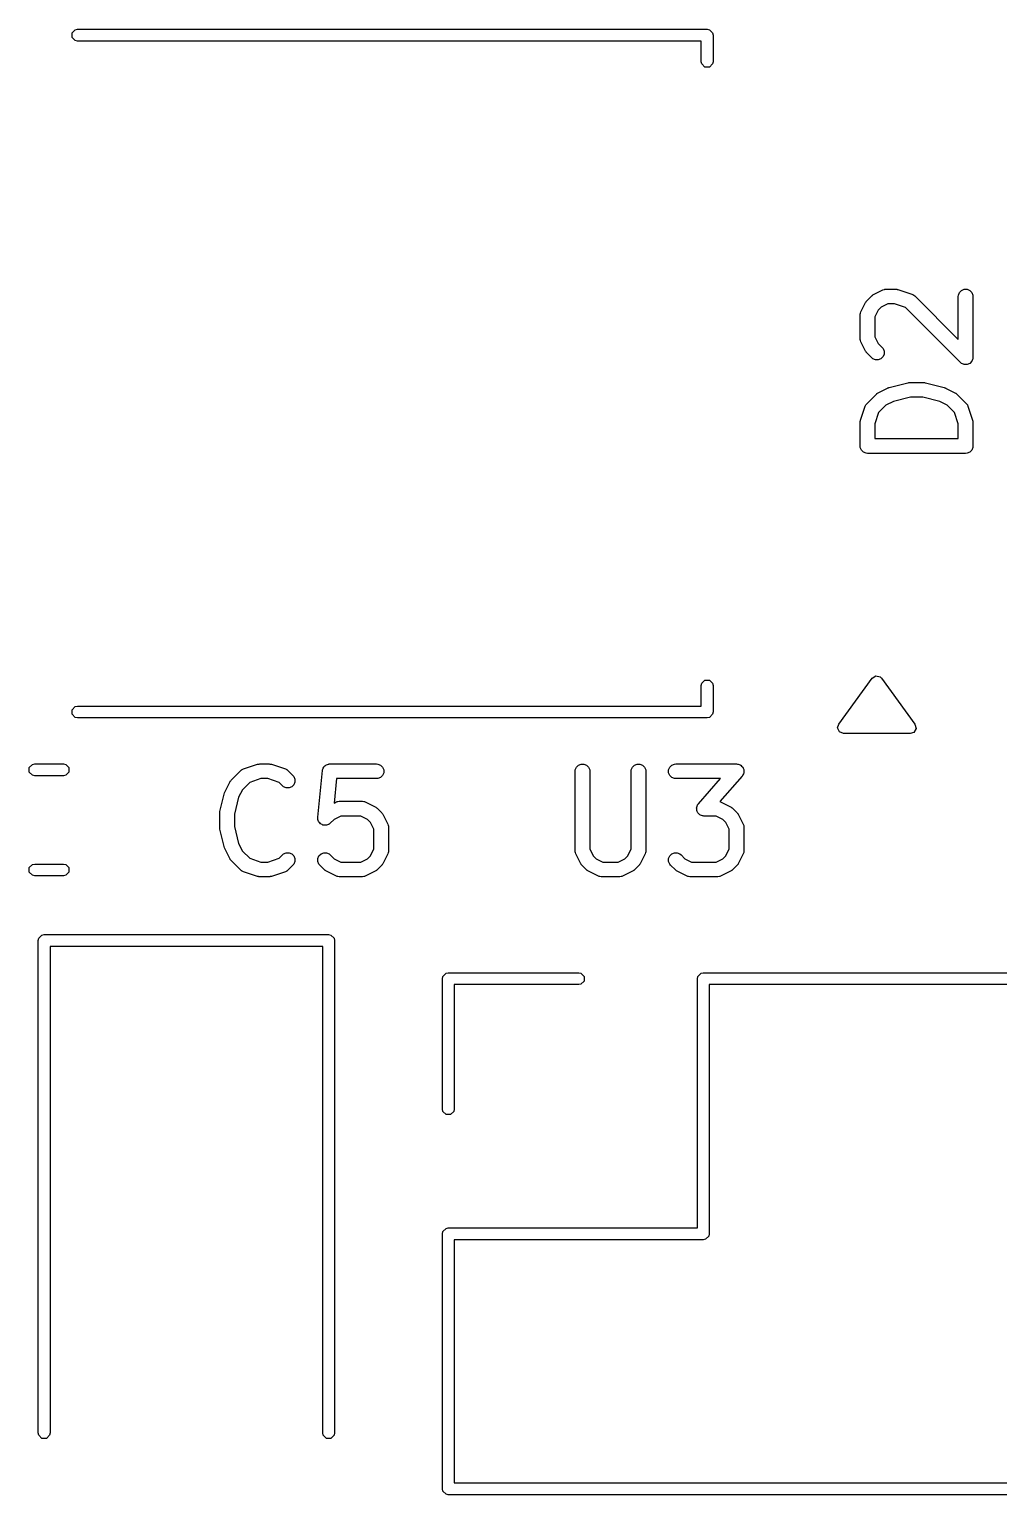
# Model space of a CAD drawing. Extents: x 34.8 to 94.5, y -157.8 to -74.1.
# Drawn here: x 53.4 to 63.28, y -138.43 to -123.49 of the extents above; entities that cross this region are included whole.
import ezdxf

# ---------------------------------------------------------------- set-up
doc = ezdxf.new("R2010")
doc.units = 0
doc.layers.add('BLACK', color=7, linetype='CONTINUOUS')

msp = doc.modelspace()

# ---------------------------------------------------------------- linework, layer by layer
at = {"layer": 'BLACK', "linetype": 'CONTINUOUS'}
for p, q in [((53.834567, -123.527039), (53.867039, -123.494567)), ((53.834567, -123.572961), (53.834567, -123.527039)), ((53.867039, -123.494567), (53.89, -123.49)), ((53.89, -123.49), (60.31, -123.49)), ((60.31, -123.49), (60.332961, -123.494567)), ((60.332961, -123.494567), (60.365433, -123.527039)), ((60.365433, -123.527039), (60.37, -123.55)), ((60.37, -123.55), (60.37, -123.82)), ((53.867039, -123.605433), (53.834567, -123.572961)), ((53.89, -123.61), (53.867039, -123.605433)), ((60.25, -123.61), (53.89, -123.61)), ((60.25, -123.82), (60.25, -123.61)), ((60.254567, -123.842961), (60.25, -123.82)), ((60.287039, -123.875433), (60.254567, -123.842961)), ((60.365433, -123.842961), (60.332961, -123.875433)), ((60.37, -123.82), (60.365433, -123.842961)), ((60.332961, -123.875433), (60.287039, -123.875433)), ((61.939405, -126.25649), (61.987024, -126.208871)), ((61.987024, -126.208871), (61.992773, -126.204152)), ((61.992773, -126.204152), (61.994073, -126.202654)), ((61.994073, -126.202654), (61.996332, -126.201232)), ((61.996332, -126.201232), (61.998389, -126.199544)), ((61.998389, -126.199544), (62.000216, -126.198786)), ((62.000216, -126.198786), (62.006516, -126.194822)), ((62.006516, -126.194822), (62.101754, -126.147203)), ((62.101754, -126.147203), (62.115485, -126.141948)), ((62.115485, -126.141948), (62.118174, -126.141756)), ((62.118174, -126.141756), (62.120663, -126.140726)), ((62.120663, -126.140726), (62.135295, -126.139285)), ((62.135295, -126.139285), (62.230533, -126.139285)), ((62.230533, -126.139285), (62.237938, -126.140014)), ((62.237938, -126.140014), (62.239913, -126.139874)), ((62.239913, -126.139874), (62.24251, -126.140464)), ((62.24251, -126.140464), (62.245165, -126.140726)), ((62.245165, -126.140726), (62.246996, -126.141484)), ((62.246996, -126.141484), (62.25425, -126.143134)), ((62.25425, -126.143134), (62.397107, -126.190753)), ((62.397107, -126.190753), (62.410532, -126.196747)), ((62.410532, -126.196747), (62.412567, -126.198512)), ((62.412567, -126.198512), (62.415058, -126.199544)), ((62.415058, -126.199544), (62.426423, -126.208871)), ((62.426423, -126.208871), (62.869819, -126.652266)), ((62.869819, -126.214285), (62.87126, -126.199653)), ((62.869819, -126.652266), (62.869819, -126.214285)), ((62.87126, -126.199653), (62.882459, -126.172617)), ((62.882459, -126.172617), (62.903151, -126.151925)), ((62.903151, -126.151925), (62.930187, -126.140726)), ((62.930187, -126.140726), (62.959451, -126.140726)), ((62.959451, -126.140726), (62.986487, -126.151925)), ((62.986487, -126.151925), (63.007179, -126.172617)), ((63.007179, -126.172617), (63.018378, -126.199653)), ((63.018378, -126.199653), (63.019819, -126.214285)), ((63.019819, -126.214285), (63.019819, -126.833332)), ((61.869819, -126.404761), (61.87126, -126.390129)), ((61.87126, -126.390129), (61.872291, -126.387639)), ((61.872291, -126.387639), (61.872482, -126.384952)), ((61.872482, -126.384952), (61.877737, -126.37122)), ((61.877737, -126.37122), (61.925356, -126.275982)), ((61.925356, -126.275982), (61.92932, -126.269682)), ((61.92932, -126.269682), (61.930078, -126.267855)), ((61.930078, -126.267855), (61.931766, -126.265798)), ((61.931766, -126.265798), (61.933188, -126.263539)), ((61.933188, -126.263539), (61.934686, -126.262239)), ((61.934686, -126.262239), (61.939405, -126.25649)), ((62.054077, -126.35395), (62.019819, -126.422466)), ((62.084484, -126.323543), (62.054077, -126.35395)), ((62.153, -126.289285), (62.084484, -126.323543)), ((62.218363, -126.289285), (62.153, -126.289285)), ((62.332876, -126.327456), (62.218363, -126.289285)), ((62.891786, -126.886365), (62.332876, -126.327456)), ((61.869819, -126.642856), (61.869819, -126.404761)), ((62.019819, -126.422466), (62.019819, -126.625151)), ((61.87126, -126.657488), (61.869819, -126.642856)), ((61.872291, -126.659977), (61.87126, -126.657488)), ((61.872482, -126.662665), (61.872291, -126.659977)), ((61.877737, -126.676397), (61.872482, -126.662665)), ((61.925356, -126.771635), (61.877737, -126.676397)), ((62.019819, -126.625151), (62.054077, -126.693667)), ((61.92932, -126.777934), (61.925356, -126.771635)), ((61.930078, -126.779762), (61.92932, -126.777934)), ((61.931766, -126.781818), (61.930078, -126.779762)), ((61.933188, -126.784078), (61.931766, -126.781818)), ((61.934686, -126.785377), (61.933188, -126.784078)), ((61.939405, -126.791127), (61.934686, -126.785377)), ((61.987024, -126.838746), (61.939405, -126.791127)), ((61.998389, -126.848073), (61.987024, -126.838746)), ((62.054077, -126.693667), (62.09309, -126.73268)), ((62.102417, -126.82738), (62.081724, -126.848073)), ((62.09309, -126.73268), (62.102417, -126.744045)), ((62.102417, -126.744045), (62.113616, -126.771081)), ((62.113616, -126.800344), (62.102417, -126.82738)), ((62.113616, -126.771081), (62.113616, -126.800344)), ((63.019819, -126.833332), (63.018378, -126.847964)), ((62.025425, -126.859272), (61.998389, -126.848073)), ((62.054688, -126.859272), (62.025425, -126.859272)), ((62.081724, -126.848073), (62.054688, -126.859272)), ((62.903151, -126.895693), (62.891786, -126.886365)), ((62.922268, -126.903611), (62.903151, -126.895693)), ((62.930187, -126.906891), (62.922268, -126.903611)), ((62.930188, -126.906891), (62.930187, -126.906891)), ((62.959451, -126.906891), (62.930188, -126.906891)), ((62.986487, -126.895692), (62.959451, -126.906891)), ((63.00718, -126.875), (62.986487, -126.895692)), ((63.015098, -126.855882), (63.00718, -126.875)), ((63.018378, -126.847964), (63.015098, -126.855882)), ((62.164724, -127.141524), (62.3552, -127.093905)), ((62.3552, -127.093905), (62.357736, -127.093529)), ((62.357736, -127.093529), (62.358758, -127.093107)), ((62.358758, -127.093107), (62.36427, -127.092564)), ((62.36427, -127.092564), (62.369744, -127.091755)), ((62.369744, -127.091755), (62.370836, -127.091917)), ((62.370836, -127.091917), (62.37339, -127.091666)), ((62.37339, -127.091666), (62.516247, -127.091666)), ((62.516247, -127.091666), (62.5188, -127.091917)), ((62.5188, -127.091917), (62.519893, -127.091755)), ((62.519893, -127.091755), (62.525366, -127.092564)), ((62.525366, -127.092564), (62.530879, -127.093107)), ((62.530879, -127.093107), (62.5319, -127.093529)), ((62.5319, -127.093529), (62.534437, -127.093905)), ((62.534437, -127.093905), (62.724913, -127.141524)), ((61.939405, -127.304109), (62.034643, -127.208871)), ((62.034643, -127.208871), (62.040393, -127.20415)), ((62.040393, -127.20415), (62.041692, -127.202654)), ((62.041692, -127.202654), (62.043946, -127.201234)), ((62.043946, -127.201234), (62.046008, -127.199543)), ((62.046008, -127.199543), (62.04784, -127.198784)), ((62.04784, -127.198784), (62.054135, -127.194822)), ((62.054135, -127.194822), (62.149373, -127.147203)), ((62.20909, -127.285049), (62.132103, -127.323543)), ((62.149373, -127.147203), (62.150442, -127.146793)), ((62.150442, -127.146793), (62.150878, -127.146471)), ((62.150878, -127.146471), (62.157014, -127.144278)), ((62.157014, -127.144278), (62.163104, -127.141948)), ((62.163104, -127.141948), (62.163644, -127.141909)), ((62.163644, -127.141909), (62.164724, -127.141524)), ((62.382624, -127.241666), (62.20909, -127.285049)), ((62.507013, -127.241666), (62.382624, -127.241666)), ((62.680547, -127.285049), (62.507013, -127.241666)), ((62.757534, -127.323543), (62.680547, -127.285049)), ((62.724913, -127.141524), (62.725992, -127.141909)), ((62.725992, -127.141909), (62.726532, -127.141948)), ((62.726532, -127.141948), (62.732613, -127.144275)), ((62.732613, -127.144275), (62.738759, -127.146471)), ((62.738759, -127.146471), (62.739194, -127.146793)), ((62.739194, -127.146793), (62.740264, -127.147203)), ((62.740264, -127.147203), (62.835502, -127.194822)), ((62.835502, -127.194822), (62.841798, -127.198785)), ((62.841798, -127.198785), (62.843628, -127.199543)), ((62.843628, -127.199543), (62.845686, -127.201232)), ((62.845686, -127.201232), (62.847945, -127.202654)), ((62.847945, -127.202654), (62.849244, -127.204152)), ((62.849244, -127.204152), (62.854994, -127.208871)), ((62.854994, -127.208871), (62.950233, -127.304109)), ((61.873668, -127.476282), (61.921287, -127.333425)), ((61.921287, -127.333425), (61.927281, -127.32)), ((61.927281, -127.32), (61.929046, -127.317964)), ((61.929046, -127.317964), (61.930078, -127.315474)), ((61.930078, -127.315474), (61.939405, -127.304109)), ((62.05799, -127.397655), (62.019819, -127.512169)), ((62.132103, -127.323543), (62.05799, -127.397655)), ((62.831648, -127.397656), (62.757534, -127.323543)), ((62.869819, -127.512169), (62.831648, -127.397656)), ((62.950233, -127.304109), (62.959561, -127.315474)), ((62.959561, -127.315474), (62.960592, -127.317964)), ((62.960592, -127.317964), (62.962357, -127.319999)), ((62.962357, -127.319999), (62.968351, -127.333425)), ((62.968351, -127.333425), (63.01597, -127.476281)), ((61.869819, -127.499999), (61.870548, -127.492593)), ((61.869819, -127.738094), (61.869819, -127.499999)), ((61.870408, -127.490619), (61.870998, -127.488021)), ((61.870548, -127.492593), (61.870408, -127.490619)), ((61.870998, -127.488021), (61.87126, -127.485367)), ((61.87126, -127.485367), (61.872018, -127.483535)), ((61.872018, -127.483535), (61.873668, -127.476282)), ((62.019819, -127.512169), (62.019819, -127.663094)), ((62.869819, -127.663094), (62.869819, -127.512169)), ((63.01597, -127.476281), (63.017619, -127.483536)), ((63.017619, -127.483536), (63.018378, -127.485367)), ((63.018378, -127.485367), (63.018639, -127.48802)), ((63.018639, -127.48802), (63.01923, -127.490618)), ((63.01923, -127.490618), (63.019089, -127.492592)), ((63.019089, -127.492592), (63.019819, -127.499999)), ((63.019819, -127.499999), (63.019819, -127.738094)), ((62.019819, -127.663094), (62.869819, -127.663094)), ((61.87126, -127.752726), (61.869819, -127.738094)), ((61.882459, -127.779762), (61.87126, -127.752726)), ((61.903151, -127.800454), (61.882459, -127.779762)), ((61.930187, -127.811653), (61.903151, -127.800454)), ((61.944819, -127.813094), (61.930187, -127.811653)), ((62.944819, -127.813094), (61.944819, -127.813094)), ((62.959451, -127.811653), (62.944819, -127.813094)), ((62.986487, -127.800454), (62.959451, -127.811653)), ((63.007179, -127.779762), (62.986487, -127.800454)), ((63.018378, -127.752726), (63.007179, -127.779762)), ((63.019819, -127.738094), (63.018378, -127.752726)), ((60.254567, -130.157039), (60.287039, -130.124567)), ((60.287039, -130.124567), (60.332961, -130.124567)), ((60.332961, -130.124567), (60.365433, -130.157039)), ((61.651387, -130.574833), (61.991387, -130.104833)), ((61.991387, -130.104833), (62.030492, -130.080758)), ((62.030492, -130.080758), (62.075167, -130.091387)), ((62.075167, -130.091387), (62.088613, -130.104833)), ((62.088613, -130.104833), (62.428613, -130.574833)), ((60.25, -130.18), (60.254567, -130.157039)), ((60.25, -130.39), (60.25, -130.18)), ((60.365433, -130.157039), (60.37, -130.18)), ((60.37, -130.18), (60.37, -130.45)), ((53.834567, -130.427039), (53.867039, -130.394567)), ((53.867039, -130.394567), (53.89, -130.39)), ((53.89, -130.39), (60.25, -130.39)), ((53.834567, -130.472961), (53.834567, -130.427039)), ((53.867039, -130.505433), (53.834567, -130.472961)), ((53.89, -130.51), (53.867039, -130.505433)), ((60.31, -130.51), (53.89, -130.51)), ((60.332961, -130.505433), (60.31, -130.51)), ((60.365433, -130.472961), (60.332961, -130.505433)), ((60.37, -130.45), (60.365433, -130.472961)), ((61.64, -130.61), (61.651387, -130.574833)), ((62.428613, -130.574833), (62.439242, -130.619508)), ((61.657574, -130.652426), (61.64, -130.61)), ((61.7, -130.67), (61.657574, -130.652426)), ((62.38, -130.67), (61.7, -130.67)), ((62.415167, -130.658613), (62.38, -130.67)), ((62.439242, -130.619508), (62.415167, -130.658613)), ((53.3983, -131.017039), (53.430772, -130.984567)), ((53.3983, -131.062961), (53.3983, -131.017039)), ((53.430772, -130.984567), (53.453733, -130.98)), ((53.453733, -130.98), (53.746267, -130.98)), ((53.746267, -130.98), (53.769228, -130.984567)), ((53.769228, -130.984567), (53.8017, -131.017039)), ((53.8017, -131.017039), (53.8017, -131.062961)), ((55.581045, -131.031287), (55.723901, -130.983668)), ((55.723901, -130.983668), (55.731156, -130.982018)), ((55.731156, -130.982018), (55.732987, -130.98126)), ((55.732987, -130.98126), (55.73564, -130.980998)), ((55.73564, -130.980998), (55.738238, -130.980408)), ((55.738238, -130.980408), (55.740212, -130.980548)), ((55.740212, -130.980548), (55.747619, -130.979819)), ((55.747619, -130.979819), (55.842857, -130.979819)), ((55.842857, -130.979819), (55.850262, -130.980548)), ((55.850262, -130.980548), (55.852237, -130.980408)), ((55.852237, -130.980408), (55.854834, -130.980998)), ((55.854834, -130.980998), (55.857489, -130.98126)), ((55.857489, -130.98126), (55.85932, -130.982018)), ((55.85932, -130.982018), (55.866574, -130.983668)), ((55.866574, -130.983668), (56.009431, -131.031287)), ((56.390167, -131.03294), (56.395349, -131.02328)), ((56.395349, -131.02328), (56.399545, -131.013151)), ((56.399545, -131.013151), (56.402216, -131.010479)), ((56.402216, -131.010479), (56.404001, -131.007153)), ((56.404001, -131.007153), (56.412483, -131.000212)), ((56.412483, -131.000212), (56.420237, -130.992459)), ((56.420237, -130.992459), (56.423725, -130.991013)), ((56.423725, -130.991013), (56.426649, -130.988622)), ((56.426649, -130.988622), (56.437146, -130.985454)), ((56.437146, -130.985454), (56.447273, -130.98126)), ((56.447273, -130.98126), (56.452878, -130.980707)), ((56.452878, -130.980707), (56.454665, -130.980169)), ((56.454665, -130.980169), (56.456493, -130.980351)), ((56.456493, -130.980351), (56.461905, -130.979819)), ((56.461905, -130.979819), (56.938095, -130.979819)), ((56.938095, -130.979819), (56.952727, -130.98126)), ((56.952727, -130.98126), (56.979763, -130.992459)), ((56.979763, -130.992459), (57.000455, -131.013151)), ((57.000455, -131.013151), (57.011654, -131.040187)), ((58.964536, -131.040187), (58.975735, -131.013151)), ((58.975735, -131.013151), (58.996427, -130.992459)), ((58.996427, -130.992459), (59.023463, -130.98126)), ((59.023463, -130.98126), (59.052727, -130.98126)), ((59.052727, -130.98126), (59.079763, -130.992459)), ((59.079763, -130.992459), (59.100455, -131.013151)), ((59.100455, -131.013151), (59.111654, -131.040187)), ((59.535964, -131.040187), (59.547163, -131.013151)), ((59.547163, -131.013151), (59.567855, -130.992459)), ((59.567855, -130.992459), (59.594891, -130.98126)), ((59.594891, -130.98126), (59.624155, -130.98126)), ((59.624155, -130.98126), (59.651191, -130.992459)), ((59.651191, -130.992459), (59.671883, -131.013151)), ((59.671883, -131.013151), (59.683082, -131.040187)), ((59.916917, -131.040187), (59.928116, -131.013151)), ((59.928116, -131.013151), (59.948808, -130.992459)), ((59.948808, -130.992459), (59.975844, -130.98126)), ((59.975844, -130.98126), (59.990476, -130.979819)), ((59.990476, -130.979819), (60.609523, -130.979819)), ((60.609523, -130.979819), (60.617261, -130.980581)), ((60.617261, -130.980581), (60.619229, -130.98045)), ((60.619229, -130.98045), (60.620584, -130.980908)), ((60.620584, -130.980908), (60.624155, -130.98126)), ((60.624155, -130.98126), (60.635412, -130.985923)), ((60.635412, -130.985923), (60.64695, -130.989825)), ((60.64695, -130.989825), (60.648854, -130.99149)), ((60.648854, -130.99149), (60.651191, -130.992459)), ((60.651191, -130.992459), (60.659801, -131.001069)), ((60.659801, -131.001069), (60.668974, -131.009095)), ((60.668974, -131.009095), (60.670096, -131.011364)), ((60.670096, -131.011364), (60.671883, -131.013151)), ((60.671883, -131.013151), (60.676543, -131.024401)), ((53.430772, -131.095433), (53.3983, -131.062961)), ((53.453733, -131.1), (53.430772, -131.095433)), ((53.746267, -131.1), (53.453733, -131.1)), ((53.769228, -131.095433), (53.746267, -131.1)), ((53.8017, -131.062961), (53.769228, -131.095433)), ((55.394823, -131.259373), (55.442442, -131.164135)), ((55.442442, -131.164135), (55.446406, -131.157835)), ((55.446406, -131.157835), (55.447164, -131.156008)), ((55.447164, -131.156008), (55.448852, -131.153951)), ((55.448852, -131.153951), (55.450274, -131.151692)), ((55.450274, -131.151692), (55.451772, -131.150392)), ((55.451772, -131.150392), (55.456491, -131.144643)), ((55.456491, -131.144643), (55.551729, -131.049405)), ((55.551729, -131.049405), (55.563094, -131.040077)), ((55.563094, -131.040077), (55.565584, -131.039045)), ((55.565584, -131.039045), (55.567619, -131.037281)), ((55.567619, -131.037281), (55.581045, -131.031287)), ((55.645276, -131.16799), (55.571163, -131.242103)), ((55.759789, -131.129819), (55.645276, -131.16799)), ((55.830687, -131.129819), (55.759789, -131.129819)), ((55.9452, -131.16799), (55.830687, -131.129819)), ((55.9803, -131.20309), (55.9452, -131.16799)), ((56.009431, -131.031287), (56.022856, -131.037281)), ((56.022856, -131.037281), (56.024891, -131.039046)), ((56.024891, -131.039046), (56.027382, -131.040078)), ((56.027382, -131.040078), (56.038747, -131.049405)), ((56.038747, -131.049405), (56.086366, -131.097024)), ((56.086366, -131.097024), (56.095693, -131.108389)), ((56.095693, -131.108389), (56.106892, -131.135425)), ((56.106892, -131.164688), (56.095693, -131.191724)), ((56.106892, -131.135425), (56.106892, -131.164688)), ((56.339658, -131.523546), (56.387277, -131.047356)), ((56.387277, -131.047356), (56.388346, -131.042023)), ((56.388346, -131.040187), (56.389059, -131.038464)), ((56.388346, -131.042023), (56.388346, -131.040187)), ((56.389059, -131.038464), (56.390167, -131.03294)), ((56.529779, -131.129819), (56.50496, -131.378009)), ((56.938095, -131.129819), (56.529779, -131.129819)), ((56.952727, -131.128378), (56.938095, -131.129819)), ((56.979763, -131.117179), (56.952727, -131.128378)), ((57.000455, -131.096487), (56.979763, -131.117179)), ((57.011654, -131.069451), (57.000455, -131.096487)), ((57.011654, -131.040187), (57.011654, -131.069451)), ((58.963095, -131.054819), (58.964536, -131.040187)), ((58.963095, -131.864342), (58.963095, -131.054819)), ((59.111654, -131.040187), (59.113095, -131.054819)), ((59.113095, -131.054819), (59.113095, -131.846637)), ((59.534523, -131.054819), (59.535964, -131.040187)), ((59.534523, -131.846637), (59.534523, -131.054819)), ((59.683082, -131.040187), (59.684523, -131.054819)), ((59.684523, -131.054819), (59.684523, -131.864342)), ((59.916917, -131.069451), (59.916917, -131.040187)), ((59.928116, -131.096487), (59.916917, -131.069451)), ((59.948808, -131.117179), (59.928116, -131.096487)), ((59.975844, -131.128378), (59.948808, -131.117179)), ((59.990476, -131.129819), (59.975844, -131.128378)), ((60.444241, -131.129819), (59.990476, -131.129819)), ((60.219747, -131.386383), (60.444241, -131.129819)), ((60.665966, -131.104207), (60.43907, -131.363516)), ((60.670487, -131.097882), (60.665966, -131.104207)), ((60.671883, -131.096487), (60.670487, -131.097882)), ((60.672431, -131.095163), (60.671883, -131.096487)), ((60.674517, -131.092246), (60.672431, -131.095163)), ((60.678418, -131.080708), (60.674517, -131.092246)), ((60.676543, -131.024401), (60.681946, -131.035327)), ((60.683082, -131.069451), (60.678418, -131.080708)), ((60.681946, -131.035327), (60.682114, -131.03785)), ((60.682114, -131.03785), (60.683082, -131.040187)), ((60.683082, -131.040187), (60.683082, -131.052371)), ((60.683082, -131.052371), (60.683892, -131.064525)), ((60.683892, -131.064525), (60.683082, -131.06692)), ((60.683082, -131.06692), (60.683082, -131.069451)), ((55.341525, -131.4652), (55.389144, -131.274724)), ((55.389144, -131.274724), (55.389529, -131.273644)), ((55.389529, -131.273644), (55.389568, -131.273105)), ((55.389568, -131.273105), (55.391895, -131.267023)), ((55.391895, -131.267023), (55.394091, -131.260878)), ((55.394091, -131.260878), (55.394413, -131.260442)), ((55.394413, -131.260442), (55.394823, -131.259373)), ((55.532669, -131.31909), (55.489286, -131.492624)), ((55.571163, -131.242103), (55.532669, -131.31909)), ((55.991665, -131.212417), (55.9803, -131.20309)), ((56.018701, -131.223616), (55.991665, -131.212417)), ((56.047964, -131.223616), (56.018701, -131.223616)), ((56.075, -131.212417), (56.047964, -131.223616)), ((56.095693, -131.191724), (56.075, -131.212417)), ((55.340184, -131.47427), (55.340727, -131.468758)), ((55.340727, -131.468758), (55.341149, -131.467736)), ((55.341149, -131.467736), (55.341525, -131.4652)), ((56.50496, -131.378009), (56.523602, -131.368689)), ((56.523602, -131.368689), (56.537333, -131.363434)), ((56.537333, -131.363434), (56.540022, -131.363242)), ((56.540022, -131.363242), (56.542511, -131.362212)), ((56.542511, -131.362212), (56.557143, -131.360771)), ((56.557143, -131.360771), (56.795238, -131.360771)), ((56.795238, -131.360771), (56.80987, -131.362212)), ((56.80987, -131.362212), (56.812359, -131.363243)), ((56.812359, -131.363243), (56.815047, -131.363434)), ((56.815047, -131.363434), (56.828779, -131.368689)), ((56.828779, -131.368689), (56.924017, -131.416308)), ((56.924017, -131.416308), (56.930316, -131.420272)), ((56.930316, -131.420272), (56.932144, -131.42103)), ((56.932144, -131.42103), (56.9342, -131.422718)), ((56.9342, -131.422718), (56.93646, -131.42414)), ((56.93646, -131.42414), (56.937759, -131.425638)), ((56.937759, -131.425638), (56.943509, -131.430357)), ((56.943509, -131.430357), (56.991128, -131.477976)), ((60.201821, -131.426065), (60.202631, -131.423669)), ((60.202631, -131.438218), (60.201821, -131.426065)), ((60.202631, -131.421139), (60.207294, -131.409881)), ((60.202631, -131.423669), (60.202631, -131.421139)), ((60.202631, -131.450403), (60.202631, -131.438218)), ((60.203598, -131.452739), (60.202631, -131.450403)), ((60.203767, -131.455263), (60.203598, -131.452739)), ((60.209169, -131.466188), (60.203767, -131.455263)), ((60.207294, -131.409881), (60.211196, -131.398344)), ((60.21383, -131.477439), (60.209169, -131.466188)), ((60.211196, -131.398344), (60.213281, -131.395426)), ((60.213281, -131.395426), (60.21383, -131.394103)), ((60.21383, -131.394103), (60.215225, -131.392707)), ((60.215225, -131.392707), (60.219747, -131.386383)), ((60.43907, -131.363516), (60.452588, -131.368689)), ((60.452588, -131.368689), (60.547826, -131.416308)), ((60.547826, -131.416308), (60.554125, -131.420272)), ((60.554125, -131.420272), (60.555953, -131.42103)), ((60.555953, -131.42103), (60.558009, -131.422718)), ((60.558009, -131.422718), (60.560269, -131.42414)), ((60.560269, -131.42414), (60.561568, -131.425638)), ((60.561568, -131.425638), (60.567318, -131.430357)), ((60.567318, -131.430357), (60.614937, -131.477976)), ((55.339286, -131.48339), (55.339537, -131.480836)), ((55.339286, -131.626247), (55.339286, -131.48339)), ((55.339375, -131.479744), (55.340184, -131.47427)), ((55.339537, -131.480836), (55.339375, -131.479744)), ((55.489286, -131.492624), (55.489286, -131.617013)), ((55.489286, -131.617013), (55.532669, -131.790547)), ((56.339636, -131.538249), (56.339658, -131.523546)), ((56.340727, -131.541864), (56.339636, -131.538249)), ((56.340727, -131.54564), (56.340727, -131.541864)), ((56.344921, -131.555765), (56.340727, -131.54564)), ((56.348089, -131.566265), (56.344921, -131.555765)), ((56.35048, -131.569188), (56.348089, -131.566265)), ((56.351926, -131.572677), (56.35048, -131.569188)), ((56.359679, -131.58043), (56.351926, -131.572677)), ((56.36662, -131.588913), (56.359679, -131.58043)), ((56.369946, -131.590697), (56.36662, -131.588913)), ((56.372618, -131.593369), (56.369946, -131.590697)), ((56.382745, -131.597564), (56.372618, -131.593369)), ((56.392407, -131.602747), (56.382745, -131.597564)), ((56.396166, -131.603122), (56.392407, -131.602747)), ((56.399655, -131.604568), (56.396166, -131.603122)), ((56.410616, -131.604568), (56.399655, -131.604568)), ((56.421526, -131.605659), (56.410616, -131.604568)), ((56.425142, -131.604568), (56.421526, -131.605659)), ((56.428917, -131.604568), (56.425142, -131.604568)), ((56.439042, -131.600373), (56.428917, -131.604568)), ((56.449542, -131.597206), (56.439042, -131.600373)), ((56.452465, -131.594814), (56.449542, -131.597206)), ((56.455954, -131.593369), (56.452465, -131.594814)), ((56.467319, -131.584042), (56.455954, -131.593369)), ((56.506332, -131.545029), (56.467319, -131.584042)), ((56.574848, -131.510771), (56.506332, -131.545029)), ((56.777533, -131.510771), (56.574848, -131.510771)), ((56.846049, -131.545029), (56.777533, -131.510771)), ((56.876456, -131.575436), (56.846049, -131.545029)), ((56.910714, -131.643952), (56.876456, -131.575436)), ((56.991128, -131.477976), (56.995846, -131.483725)), ((56.995846, -131.483725), (56.997345, -131.485025)), ((56.997345, -131.485025), (56.998766, -131.487284)), ((56.998766, -131.487284), (57.000455, -131.489341)), ((57.000455, -131.489341), (57.001212, -131.491168)), ((57.001212, -131.491168), (57.005177, -131.497468)), ((57.005177, -131.497468), (57.052796, -131.592706)), ((57.052796, -131.592706), (57.058051, -131.606437)), ((57.058051, -131.606437), (57.058242, -131.609126)), ((57.058242, -131.609126), (57.059273, -131.611615)), ((57.059273, -131.611615), (57.060714, -131.626247)), ((60.215616, -131.479225), (60.21383, -131.477439)), ((60.216739, -131.481495), (60.215616, -131.479225)), ((60.225911, -131.48952), (60.216739, -131.481495)), ((60.234522, -131.498131), (60.225911, -131.48952)), ((60.236858, -131.499099), (60.234522, -131.498131)), ((60.238763, -131.500765), (60.236858, -131.499099)), ((60.2503, -131.504666), (60.238763, -131.500765)), ((60.261558, -131.50933), (60.2503, -131.504666)), ((60.265128, -131.509681), (60.261558, -131.50933)), ((60.266484, -131.51014), (60.265128, -131.509681)), ((60.268451, -131.510008), (60.266484, -131.51014)), ((60.27619, -131.510771), (60.268451, -131.510008)), ((60.401342, -131.510771), (60.27619, -131.510771)), ((60.469858, -131.545029), (60.401342, -131.510771)), ((60.500265, -131.575436), (60.469858, -131.545029)), ((60.534523, -131.643952), (60.500265, -131.575436)), ((60.614937, -131.477976), (60.619655, -131.483725)), ((60.619655, -131.483725), (60.621154, -131.485025)), ((60.621154, -131.485025), (60.622575, -131.487284)), ((60.622575, -131.487284), (60.624264, -131.489341)), ((60.624264, -131.489341), (60.625021, -131.491168)), ((60.625021, -131.491168), (60.628986, -131.497468)), ((60.628986, -131.497468), (60.676605, -131.592706)), ((60.676605, -131.592706), (60.68186, -131.606437)), ((60.68186, -131.606437), (60.682051, -131.609126)), ((60.682051, -131.609126), (60.683082, -131.611615)), ((60.683082, -131.611615), (60.684523, -131.626247)), ((55.339537, -131.6288), (55.339286, -131.626247)), ((55.339375, -131.629893), (55.339537, -131.6288)), ((55.340184, -131.635366), (55.339375, -131.629893)), ((55.340727, -131.640879), (55.340184, -131.635366)), ((55.341149, -131.6419), (55.340727, -131.640879)), ((55.341525, -131.644437), (55.341149, -131.6419)), ((55.389144, -131.834913), (55.341525, -131.644437)), ((56.910714, -131.846637), (56.910714, -131.643952)), ((57.060714, -131.626247), (57.060714, -131.864342)), ((60.534523, -131.846637), (60.534523, -131.643952)), ((60.684523, -131.626247), (60.684523, -131.864342)), ((55.389529, -131.835992), (55.389144, -131.834913)), ((55.389568, -131.836532), (55.389529, -131.835992)), ((55.391895, -131.842613), (55.389568, -131.836532)), ((55.394091, -131.848759), (55.391895, -131.842613)), ((55.394413, -131.849194), (55.394091, -131.848759)), ((55.394823, -131.850264), (55.394413, -131.849194)), ((55.442442, -131.945502), (55.394823, -131.850264)), ((55.532669, -131.790547), (55.571163, -131.867534)), ((55.571163, -131.867534), (55.645276, -131.941648)), ((55.9452, -131.941647), (55.980299, -131.906548)), ((55.980299, -131.906548), (55.991665, -131.89722)), ((55.991665, -131.89722), (56.018701, -131.886021)), ((56.018701, -131.886021), (56.047964, -131.886021)), ((56.047964, -131.886021), (56.075, -131.897219)), ((56.075, -131.897219), (56.095693, -131.917912)), ((56.095693, -131.917912), (56.106892, -131.944948)), ((56.340727, -131.944948), (56.351926, -131.917912)), ((56.351926, -131.917912), (56.372619, -131.897219)), ((56.372619, -131.897219), (56.399655, -131.886021)), ((56.399655, -131.886021), (56.428918, -131.886021)), ((56.428918, -131.886021), (56.455954, -131.89722)), ((56.455954, -131.89722), (56.46732, -131.906548)), ((56.46732, -131.906548), (56.506332, -131.945561)), ((56.846048, -131.945561), (56.876455, -131.915153)), ((56.876455, -131.915153), (56.910714, -131.846637)), ((57.052796, -131.897883), (57.005177, -131.993121)), ((57.058051, -131.884152), (57.052796, -131.897883)), ((57.058242, -131.881462), (57.058051, -131.884152)), ((57.059273, -131.878974), (57.058242, -131.881462)), ((57.060714, -131.864342), (57.059273, -131.878974)), ((58.964536, -131.878974), (58.963095, -131.864342)), ((58.965567, -131.881463), (58.964536, -131.878974)), ((58.965758, -131.884151), (58.965567, -131.881463)), ((58.971013, -131.897883), (58.965758, -131.884151)), ((59.018632, -131.993121), (58.971013, -131.897883)), ((59.113095, -131.846637), (59.147353, -131.915153)), ((59.147353, -131.915153), (59.17776, -131.945561)), ((59.469857, -131.945561), (59.500264, -131.915153)), ((59.500264, -131.915153), (59.534523, -131.846637)), ((59.676605, -131.897883), (59.628986, -131.993121)), ((59.68186, -131.884152), (59.676605, -131.897883)), ((59.682051, -131.881462), (59.68186, -131.884152)), ((59.683082, -131.878974), (59.682051, -131.881462)), ((59.684523, -131.864342), (59.683082, -131.878974)), ((59.916917, -131.944948), (59.928116, -131.917912)), ((59.928116, -131.917912), (59.948809, -131.897219)), ((59.948809, -131.897219), (59.975845, -131.886021)), ((59.975845, -131.886021), (60.005108, -131.886021)), ((60.005108, -131.886021), (60.032144, -131.89722)), ((60.032144, -131.89722), (60.04351, -131.906548)), ((60.04351, -131.906548), (60.082522, -131.945561)), ((60.469857, -131.945561), (60.500264, -131.915153)), ((60.500264, -131.915153), (60.534523, -131.846637)), ((60.676605, -131.897883), (60.628986, -131.993121)), ((60.68186, -131.884152), (60.676605, -131.897883)), ((60.682051, -131.881462), (60.68186, -131.884152)), ((60.683082, -131.878974), (60.682051, -131.881462)), ((60.684523, -131.864342), (60.683082, -131.878974)), ((53.3983, -132.037039), (53.430772, -132.004567)), ((53.3983, -132.082961), (53.3983, -132.037039)), ((53.430772, -132.004567), (53.453733, -132)), ((53.453733, -132), (53.746267, -132)), ((53.746267, -132), (53.769228, -132.004567)), ((53.769228, -132.004567), (53.8017, -132.037039)), ((53.8017, -132.037039), (53.8017, -132.082961)), ((55.446405, -131.951798), (55.442442, -131.945502)), ((55.447163, -131.953628), (55.446405, -131.951798)), ((55.448852, -131.955686), (55.447163, -131.953628)), ((55.450274, -131.957945), (55.448852, -131.955686)), ((55.451772, -131.959244), (55.450274, -131.957945)), ((55.456491, -131.964994), (55.451772, -131.959244)), ((55.551729, -132.060233), (55.456491, -131.964994)), ((55.563094, -132.069561), (55.551729, -132.060233)), ((55.565584, -132.070592), (55.563094, -132.069561)), ((55.645276, -131.941648), (55.759789, -131.979819)), ((55.759789, -131.979819), (55.830687, -131.979819)), ((55.830687, -131.979819), (55.9452, -131.941647)), ((56.027382, -132.06956), (56.024891, -132.070591)), ((56.038748, -132.060232), (56.027382, -132.06956)), ((56.086366, -132.012613), (56.038748, -132.060232)), ((56.095694, -132.001247), (56.086366, -132.012613)), ((56.106892, -131.974211), (56.095694, -132.001247)), ((56.106892, -131.944948), (56.106892, -131.974211)), ((56.340727, -131.974211), (56.340727, -131.944948)), ((56.351925, -132.001247), (56.340727, -131.974211)), ((56.361252, -132.012612), (56.351925, -132.001247)), ((56.408871, -132.060232), (56.361252, -132.012612)), ((56.41462, -132.06495), (56.408871, -132.060232)), ((56.415921, -132.06645), (56.41462, -132.06495)), ((56.41818, -132.067872), (56.415921, -132.06645)), ((56.420237, -132.06956), (56.41818, -132.067872)), ((56.422064, -132.070317), (56.420237, -132.06956)), ((56.506332, -131.945561), (56.574848, -131.979819)), ((56.574848, -131.979819), (56.777533, -131.979819)), ((56.777533, -131.979819), (56.846048, -131.945561)), ((56.932144, -132.06956), (56.930316, -132.070317)), ((56.9342, -132.067872), (56.932144, -132.06956)), ((56.93646, -132.06645), (56.9342, -132.067872)), ((56.93776, -132.06495), (56.93646, -132.06645)), ((56.94351, -132.060232), (56.93776, -132.06495)), ((56.991128, -132.012613), (56.94351, -132.060232)), ((56.995846, -132.006863), (56.991128, -132.012613)), ((56.997345, -132.005564), (56.995846, -132.006863)), ((56.998766, -132.003305), (56.997345, -132.005564)), ((57.000456, -132.001247), (56.998766, -132.003305)), ((57.001213, -131.999417), (57.000456, -132.001247)), ((57.005177, -131.993121), (57.001213, -131.999417)), ((59.022595, -131.999417), (59.018632, -131.993121)), ((59.023353, -132.001247), (59.022595, -131.999417)), ((59.025042, -132.003305), (59.023353, -132.001247)), ((59.026464, -132.005564), (59.025042, -132.003305)), ((59.027962, -132.006863), (59.026464, -132.005564)), ((59.03268, -132.012612), (59.027962, -132.006863)), ((59.080299, -132.060232), (59.03268, -132.012612)), ((59.086048, -132.06495), (59.080299, -132.060232)), ((59.087349, -132.06645), (59.086048, -132.06495)), ((59.089608, -132.067872), (59.087349, -132.06645)), ((59.091665, -132.06956), (59.089608, -132.067872)), ((59.093492, -132.070317), (59.091665, -132.06956)), ((59.17776, -131.945561), (59.246276, -131.979819)), ((59.246276, -131.979819), (59.401342, -131.979819)), ((59.401342, -131.979819), (59.469857, -131.945561)), ((59.555953, -132.06956), (59.554125, -132.070317)), ((59.558009, -132.067872), (59.555953, -132.06956)), ((59.560269, -132.06645), (59.558009, -132.067872)), ((59.561569, -132.06495), (59.560269, -132.06645)), ((59.567319, -132.060232), (59.561569, -132.06495)), ((59.614937, -132.012613), (59.567319, -132.060232)), ((59.619655, -132.006863), (59.614937, -132.012613)), ((59.621154, -132.005564), (59.619655, -132.006863)), ((59.622575, -132.003305), (59.621154, -132.005564)), ((59.624265, -132.001247), (59.622575, -132.003305)), ((59.625022, -131.999417), (59.624265, -132.001247)), ((59.628986, -131.993121), (59.625022, -131.999417)), ((59.916917, -131.974211), (59.916917, -131.944948)), ((59.928115, -132.001247), (59.916917, -131.974211)), ((59.937442, -132.012612), (59.928115, -132.001247)), ((59.985061, -132.060232), (59.937442, -132.012612)), ((59.99081, -132.06495), (59.985061, -132.060232)), ((59.992111, -132.06645), (59.99081, -132.06495)), ((59.99437, -132.067872), (59.992111, -132.06645)), ((59.996427, -132.06956), (59.99437, -132.067872)), ((59.998254, -132.070317), (59.996427, -132.06956)), ((60.082522, -131.945561), (60.151038, -131.979819)), ((60.151038, -131.979819), (60.401342, -131.979819)), ((60.401342, -131.979819), (60.469857, -131.945561)), ((60.555953, -132.06956), (60.554125, -132.070317)), ((60.558009, -132.067872), (60.555953, -132.06956)), ((60.560269, -132.06645), (60.558009, -132.067872)), ((60.561569, -132.06495), (60.560269, -132.06645)), ((60.567319, -132.060232), (60.561569, -132.06495)), ((60.614937, -132.012613), (60.567319, -132.060232)), ((60.619655, -132.006863), (60.614937, -132.012613)), ((60.621154, -132.005564), (60.619655, -132.006863)), ((60.622575, -132.003305), (60.621154, -132.005564)), ((60.624265, -132.001247), (60.622575, -132.003305)), ((60.625022, -131.999417), (60.624265, -132.001247)), ((60.628986, -131.993121), (60.625022, -131.999417)), ((53.430772, -132.115433), (53.3983, -132.082961)), ((53.453733, -132.12), (53.430772, -132.115433)), ((53.746267, -132.12), (53.453733, -132.12)), ((53.769228, -132.115433), (53.746267, -132.12)), ((53.8017, -132.082961), (53.769228, -132.115433)), ((55.567619, -132.072357), (55.565584, -132.070592)), ((55.581045, -132.078351), (55.567619, -132.072357)), ((55.723901, -132.12597), (55.581045, -132.078351)), ((55.731156, -132.127619), (55.723901, -132.12597)), ((55.732987, -132.128378), (55.731156, -132.127619)), ((55.73564, -132.128639), (55.732987, -132.128378)), ((55.738238, -132.12923), (55.73564, -132.128639)), ((55.740212, -132.129089), (55.738238, -132.12923)), ((55.747619, -132.129819), (55.740212, -132.129089)), ((55.842857, -132.129819), (55.747619, -132.129819)), ((55.850262, -132.129089), (55.842857, -132.129819)), ((55.852237, -132.12923), (55.850262, -132.129089)), ((55.854834, -132.128639), (55.852237, -132.12923)), ((55.857489, -132.128378), (55.854834, -132.128639)), ((55.85932, -132.127619), (55.857489, -132.128378)), ((55.866574, -132.12597), (55.85932, -132.127619)), ((56.009431, -132.078351), (55.866574, -132.12597)), ((56.022856, -132.072357), (56.009431, -132.078351)), ((56.024891, -132.070591), (56.022856, -132.072357)), ((56.428364, -132.074282), (56.422064, -132.070317)), ((56.523602, -132.121901), (56.428364, -132.074282)), ((56.537333, -132.127156), (56.523602, -132.121901)), ((56.540022, -132.127347), (56.537333, -132.127156)), ((56.542511, -132.128378), (56.540022, -132.127347)), ((56.557143, -132.129819), (56.542511, -132.128378)), ((56.795238, -132.129819), (56.557143, -132.129819)), ((56.80987, -132.128378), (56.795238, -132.129819)), ((56.812359, -132.127346), (56.80987, -132.128378)), ((56.815047, -132.127156), (56.812359, -132.127346)), ((56.828779, -132.121901), (56.815047, -132.127156)), ((56.924017, -132.074282), (56.828779, -132.121901)), ((56.930316, -132.070317), (56.924017, -132.074282)), ((59.099792, -132.074282), (59.093492, -132.070317)), ((59.19503, -132.121901), (59.099792, -132.074282)), ((59.208761, -132.127156), (59.19503, -132.121901)), ((59.21145, -132.127347), (59.208761, -132.127156)), ((59.213939, -132.128378), (59.21145, -132.127347)), ((59.228571, -132.129819), (59.213939, -132.128378)), ((59.419047, -132.129819), (59.228571, -132.129819)), ((59.433679, -132.128378), (59.419047, -132.129819)), ((59.436168, -132.127346), (59.433679, -132.128378)), ((59.438856, -132.127156), (59.436168, -132.127346)), ((59.452588, -132.121901), (59.438856, -132.127156)), ((59.547826, -132.074282), (59.452588, -132.121901)), ((59.554125, -132.070317), (59.547826, -132.074282)), ((60.004554, -132.074282), (59.998254, -132.070317)), ((60.099792, -132.121901), (60.004554, -132.074282)), ((60.113523, -132.127156), (60.099792, -132.121901)), ((60.116212, -132.127347), (60.113523, -132.127156)), ((60.118701, -132.128378), (60.116212, -132.127347)), ((60.133333, -132.129819), (60.118701, -132.128378)), ((60.419047, -132.129819), (60.133333, -132.129819)), ((60.433679, -132.128378), (60.419047, -132.129819)), ((60.436168, -132.127346), (60.433679, -132.128378)), ((60.438856, -132.127156), (60.436168, -132.127346)), ((60.452588, -132.121901), (60.438856, -132.127156)), ((60.547826, -132.074282), (60.452588, -132.121901)), ((60.554125, -132.070317), (60.547826, -132.074282)), ((53.49, -132.78), (53.494567, -132.757039)), ((53.49, -137.8), (53.49, -132.78)), ((53.494567, -132.757039), (53.527039, -132.724567)), ((53.527039, -132.724567), (53.55, -132.72)), ((53.55, -132.72), (56.45, -132.72)), ((56.45, -132.72), (56.472961, -132.724567)), ((56.472961, -132.724567), (56.505433, -132.757039)), ((56.505433, -132.757039), (56.51, -132.78)), ((56.51, -132.78), (56.51, -137.8)), ((56.39, -132.84), (53.61, -132.84)), ((53.61, -132.84), (53.61, -137.8)), ((56.39, -137.8), (56.39, -132.84)), ((57.614567, -133.147039), (57.647039, -133.114567)), ((57.647039, -133.114567), (57.67, -133.11)), ((57.67, -133.11), (59, -133.11)), ((59, -133.11), (59.022961, -133.114567)), ((59.022961, -133.114567), (59.055433, -133.147039)), ((60.214567, -133.147039), (60.247039, -133.114567)), ((60.247039, -133.114567), (60.27, -133.11)), ((60.27, -133.11), (67.95, -133.11)), ((57.61, -133.17), (57.614567, -133.147039)), ((57.61, -134.5), (57.61, -133.17)), ((59, -133.23), (57.73, -133.23)), ((57.73, -133.23), (57.73, -134.5)), ((59.022961, -133.225433), (59, -133.23)), ((59.055433, -133.192961), (59.022961, -133.225433)), ((59.055433, -133.147039), (59.055433, -133.192961)), ((60.21, -133.17), (60.214567, -133.147039)), ((60.21, -135.71), (60.21, -133.17)), ((60.33, -133.23), (60.33, -135.77)), ((67.89, -133.23), (60.33, -133.23)), ((57.614567, -134.522961), (57.61, -134.5)), ((57.647039, -134.555433), (57.614567, -134.522961)), ((57.692961, -134.555433), (57.647039, -134.555433)), ((57.725433, -134.522961), (57.692961, -134.555433)), ((57.73, -134.5), (57.725433, -134.522961)), ((57.61, -135.77), (57.614567, -135.747039)), ((57.61, -138.37), (57.61, -135.77)), ((57.614567, -135.747039), (57.647039, -135.714567)), ((57.647039, -135.714567), (57.67, -135.71)), ((57.67, -135.71), (60.21, -135.71)), ((60.325433, -135.792961), (60.292961, -135.825433)), ((60.33, -135.77), (60.325433, -135.792961)), ((60.27, -135.83), (57.73, -135.83)), ((57.73, -135.83), (57.73, -138.31)), ((60.292961, -135.825433), (60.27, -135.83)), ((53.494567, -137.822961), (53.49, -137.8)), ((53.527039, -137.855433), (53.494567, -137.822961)), ((53.572961, -137.855433), (53.527039, -137.855433)), ((53.605433, -137.822961), (53.572961, -137.855433)), ((53.61, -137.8), (53.605433, -137.822961)), ((56.394567, -137.822961), (56.39, -137.8)), ((56.427039, -137.855433), (56.394567, -137.822961)), ((56.472961, -137.855433), (56.427039, -137.855433)), ((56.505433, -137.822961), (56.472961, -137.855433)), ((56.51, -137.8), (56.505433, -137.822961)), ((57.73, -138.31), (67.89, -138.31)), ((57.614567, -138.392961), (57.61, -138.37)), ((57.647039, -138.425433), (57.614567, -138.392961)), ((57.67, -138.43), (57.647039, -138.425433)), ((67.95, -138.43), (57.67, -138.43))]:
    msp.add_line(p, q, dxfattribs=at)

doc.saveas('drawing.dxf')
